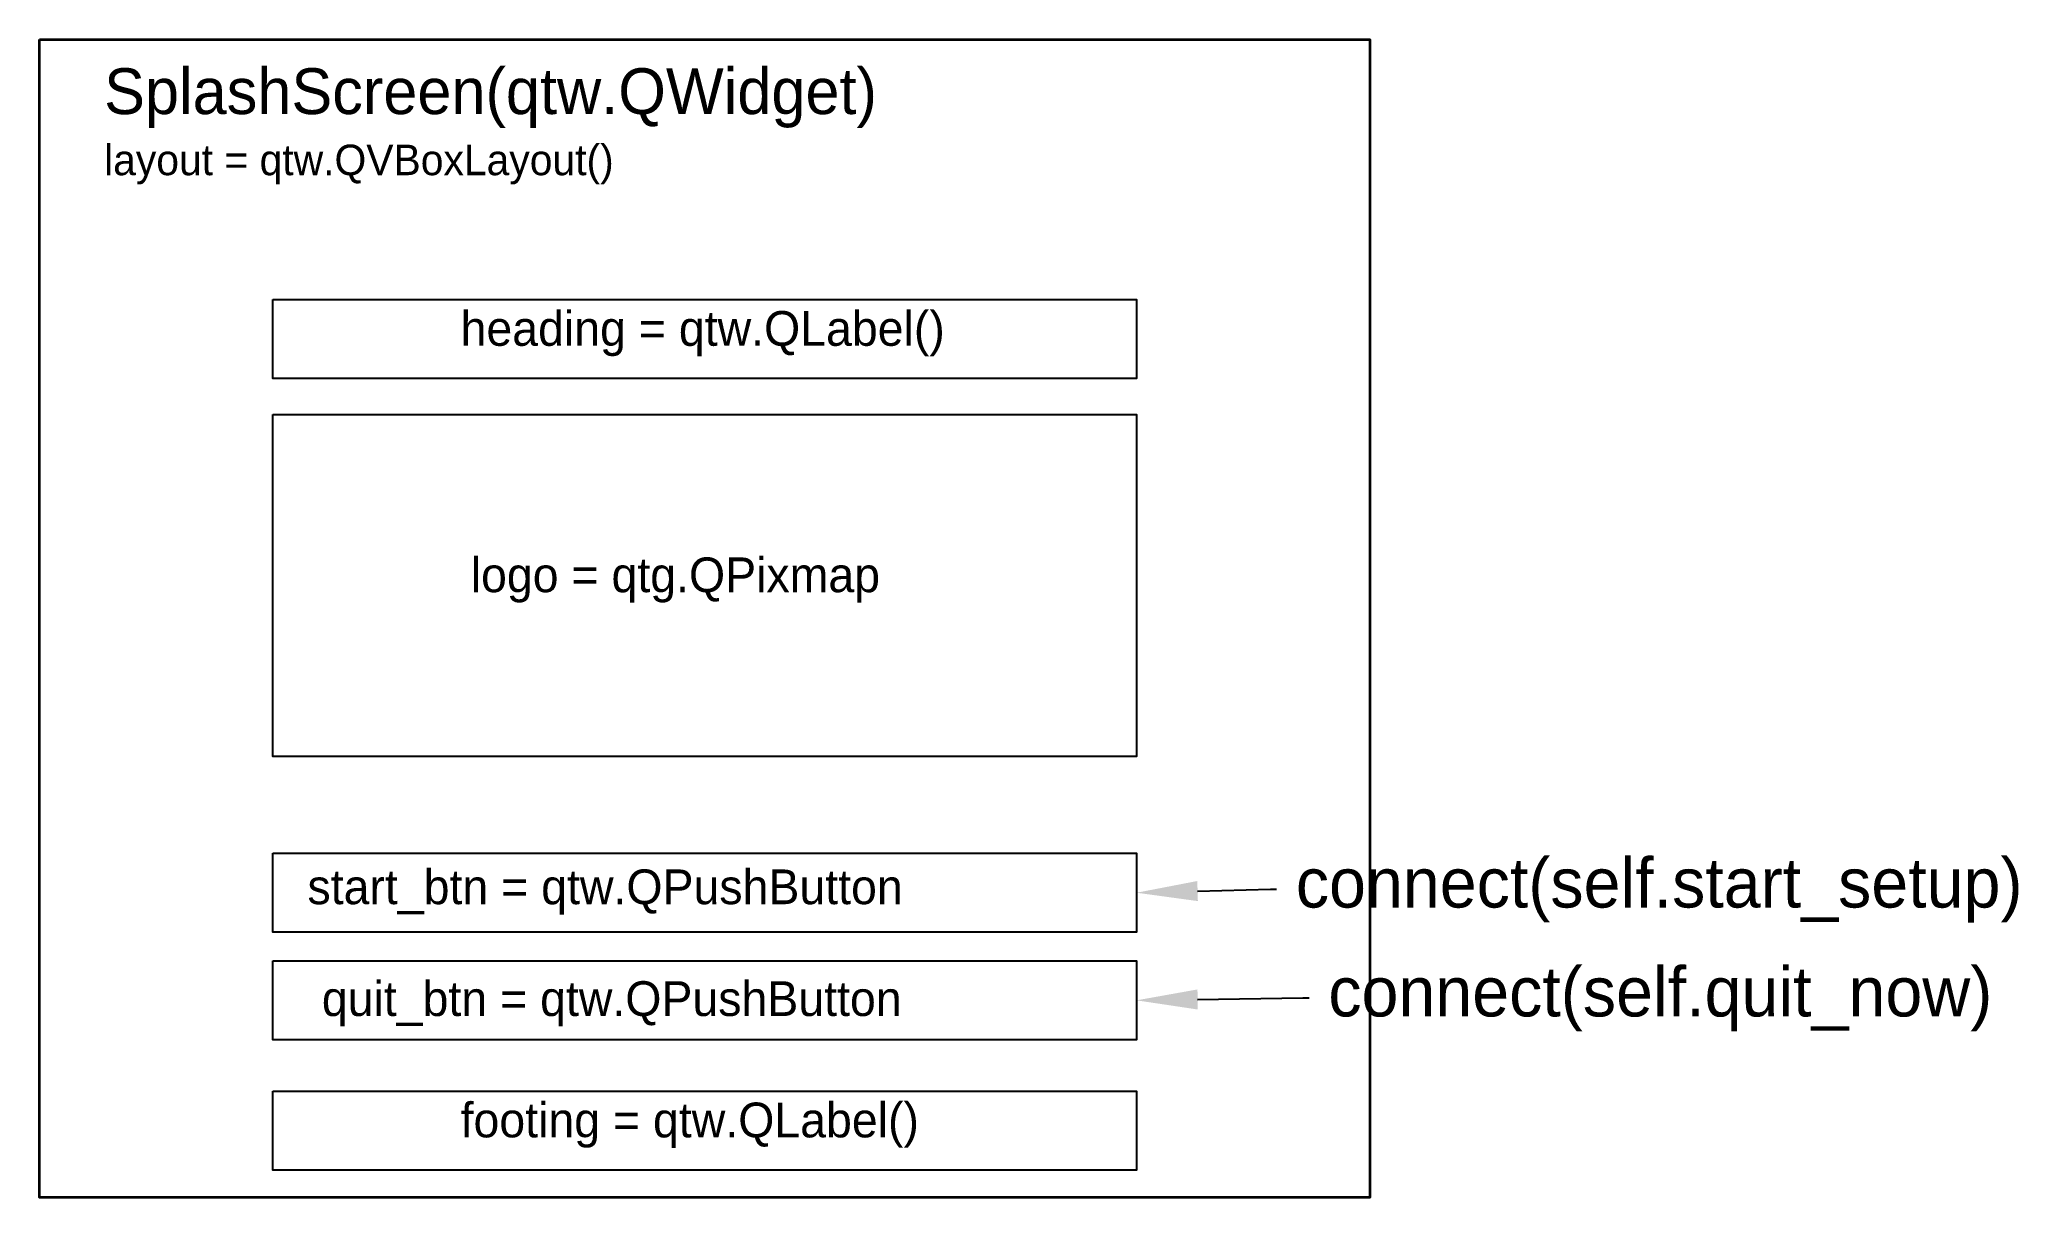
# Model space of a CAD drawing. Header units: millimetres. Extents: x 1509 to 4101, y 995 to 2511.
import ezdxf
from ezdxf import colors
from ezdxf.entities.mleader import LeaderData, LeaderLine
from ezdxf.math import Vec2, Vec3

# ---------------------------------------------------------------- set-up
doc = ezdxf.new("R2010")
doc.units = ezdxf.units.MM
doc.layers.add('box', color=7, linetype='Continuous', lineweight=35)
doc.styles.get("Standard").update_dxf_attribs({"font": 'arial.ttf'})

msp = doc.modelspace()

# ---------------------------------------------------------------- linework, layer by layer
for points in [[(1814.4, 2170.8), (2945.5, 2170.8), (2945.5, 2067.4), (1814.4, 2067.4)], [(1814.4, 2020.5), (2945.5, 2020.5), (2945.5, 1572.7), (1814.4, 1572.7)], [(1814.4, 1445.9), (2945.5, 1445.9), (2945.5, 1342.6), (1814.4, 1342.6)], [(1814.4, 1305), (2945.5, 1305), (2945.5, 1201.7), (1814.4, 1201.7)], [(1814.4, 1134.4), (2945.5, 1134.4), (2945.5, 1031), (1814.4, 1031)]]:
    msp.add_lwpolyline(points, close=True)
at = {"layer": 'box'}
msp.add_lwpolyline([(1508.8, 2511.2), (3251, 2511.2), (3251, 995.3), (1508.8, 995.3)], close=True, dxfattribs=at)

# ---------------------------------------------------------------- texts
at = {"attachment_point": 1}
for s, width, gutter_width, heights, insert, char_height in [('{\\fJetBrains Mono|b0|i0|c0|p48;\\C9;\\c13023145;SplashScreen(qtw.QWidget)\\P\\H0.66667x;layout = qtw.QVBoxLayout()}', 1151.061, 12.5, [286.3], (1593.3, 2473.7), 60), ('{\\fJetBrains Mono|b0|i0|c0|p48;\\H1.08333x;\\C9;\\c13023145;heading = qtw.QLabel()}', 1181.756, 8.75, [175.4], (2060.2, 2155.8), 42), ('{\\fJetBrains Mono|b0|i0|c0|p48;\\H1.08333x;\\C9;\\c13023145;logo = qtg.QPixmap}', 805.742, 8.75, [200.4], (2073.5, 1833.2), 42), ('{\\fJetBrains Mono|b0|i0|c0|p48;\\H1.08333x;\\C9;\\c13023145;start_btn = qtw.QPushButton}', 1181.756, 8.75, [175.4], (1859.7, 1424.7), 42), ('{\\fJetBrains Mono|b0|i0|c0|p48;\\H1.08333x;\\C9;\\c13023145;quit_btn = qtw.QPushButton}', 1181.756, 8.75, [175.4], (1878.5, 1278.3), 42), ('{\\fJetBrains Mono|b0|i0|c0|p48;\\H1.08333x;\\C9;\\c13023145;footing = qtw.QLabel()}', 1181.756, 8.75, [175.4], (2060.2, 1119.4), 42)]:
    msp.add_mtext_dynamic_manual_height_columns(s, width=width, gutter_width=gutter_width, heights=heights, dxfattribs=dict(at, insert=insert, char_height=char_height))

# ---------------------------------------------------------------- leaders
ml = msp.add_multileader_mtext('Standard')
ml.set_content(' {\\fJetBrains Mono|b0|i0|c0|p48;\\H1.08333x;\\C9;\\c13023145;connect(\\C225;\\c9262484;self\\C9;\\c13023145;.start_setup)}', color=256)
ml.set_leader_properties()
ml.build(insert=Vec2(0, 0))
ml.multileader.update_dxf_attribs({"arrow_head_size": 80})
ctx = ml.context
ctx.base_point, ctx.char_height, ctx.arrow_head_size, ctx.plane_origin = Vec3(3128.9, 1399), 60, 80, Vec3(2945.5, 1394.2)
notes = []
notes.append((ctx, [(0, (1, 1, 0), (3120.9, 1399), (1, 0), 8, [(0, [(2945.5, 1394.2)], 0, [])])]))
ctx.mtext.insert, ctx.mtext.flow_direction = Vec3(3130.9, 1439.8), 5
ml = msp.add_multileader_mtext('Standard')
ml.set_content(' {\\fJetBrains Mono|b0|i0|c0|p48;\\H1.08333x;\\C9;\\c13023145;connect(\\C225;\\c9262484;self\\C9;\\c13023145;.quit_now)}', color=256)
ml.set_leader_properties()
ml.build(insert=Vec2(0, 0))
ml.multileader.update_dxf_attribs({"arrow_head_size": 80})
ctx = ml.context
ctx.base_point, ctx.char_height, ctx.arrow_head_size, ctx.plane_origin = Vec3(3171.4, 1256.4), 60, 80, Vec3(2945.5, 1253.3)
notes.append((ctx, [(0, (1, 1, 0), (3163.4, 1256.4), (1, 0), 8, [(0, [(2945.5, 1253.3)], 0, [])])]))
ctx.mtext.insert, ctx.mtext.flow_direction = Vec3(3173.4, 1297.2), 5
for ctx, leaders in notes:
    for number, flags, end, landing, length, lines in leaders:
        leader = LeaderData()
        leader.index, (leader.has_last_leader_line, leader.has_dogleg_vector, leader.attachment_direction) = number, flags
        leader.last_leader_point, leader.dogleg_vector, leader.dogleg_length = Vec3(end), Vec3(landing), length
        for number, points, colour, breaks in lines:
            line = LeaderLine()
            line.index, line.vertices, line.color, line.breaks = number, Vec3.list(points), colors.encode_raw_color(colour), breaks
            leader.lines.append(line)
        ctx.leaders.append(leader)

doc.saveas('drawing.dxf')
